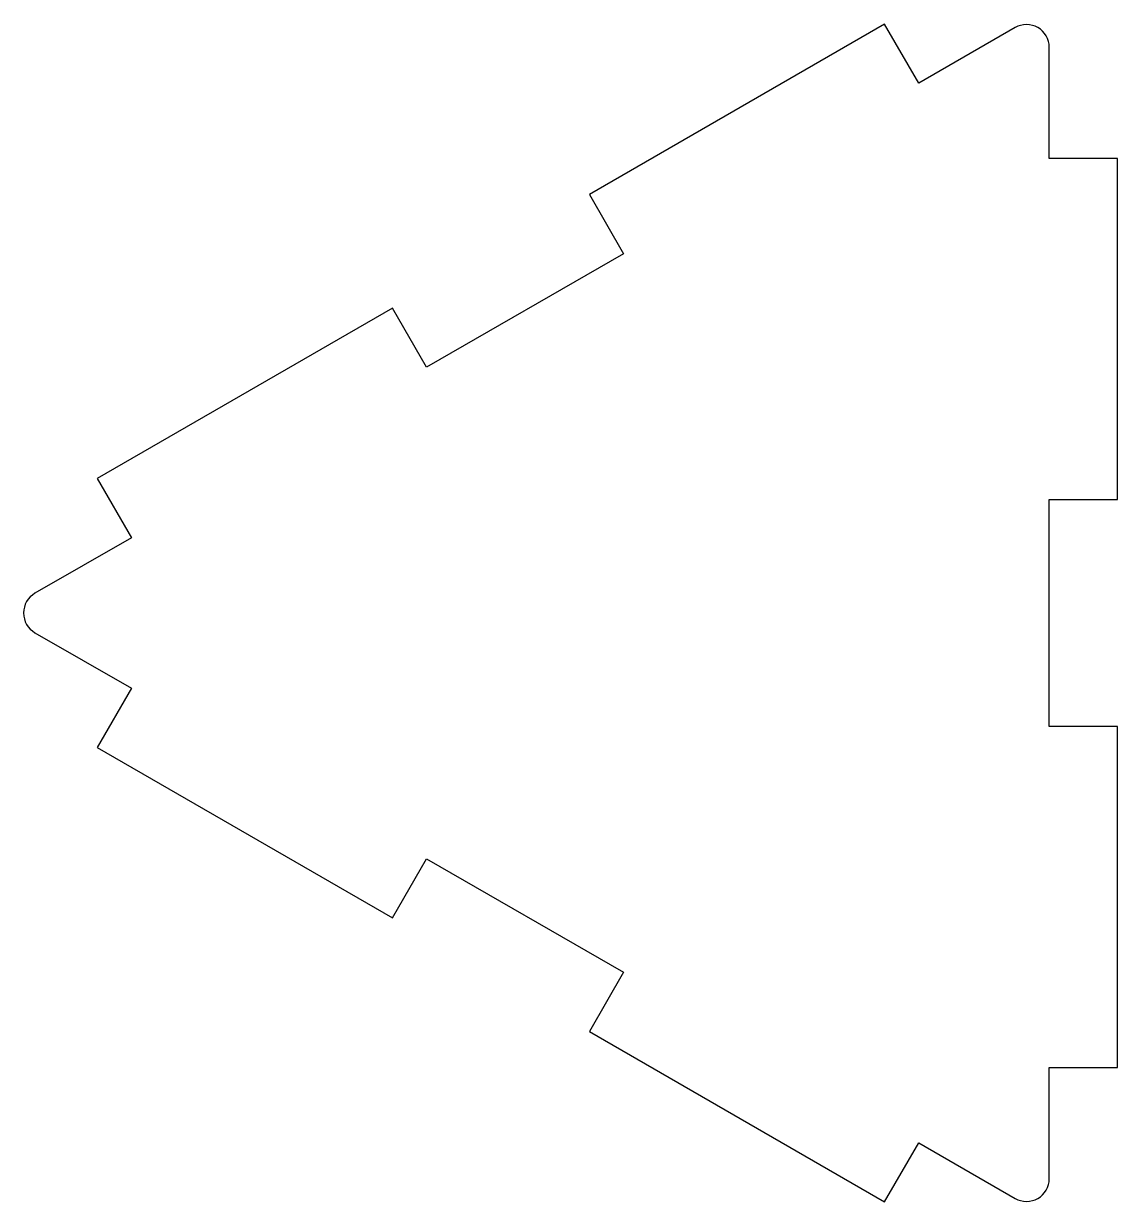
# Model space of a CAD drawing. Extents: x -29.8 to 18.4, y -25.9 to 25.9.
import ezdxf

# ---------------------------------------------------------------- set-up
doc = ezdxf.new("R2010")
doc.units = 0

# ---------------------------------------------------------------- blocks, each defined once
blk = doc.blocks.new('SHAPE2DVIEW001')
at = {"layer": 'DXF', "color": 0}
for p, q in [((8.133, 25.913), (-4.857, 18.413)), ((9.633, 23.315), (8.133, 25.913)), ((13.875, 25.764), (9.633, 23.315)), ((15.375, 20), (15.375, 24.898)), ((18.375, 20), (15.375, 20)), ((18.375, 5), (18.375, 20)), ((-4.857, 18.413), (-3.357, 15.815)), ((-3.357, 15.815), (-12.018, 10.815)), ((-13.518, 13.413), (-26.508, 5.913)), ((-12.018, 10.815), (-13.518, 13.413)), ((-26.508, 5.913), (-25.008, 3.315)), ((15.375, 5), (18.375, 5)), ((15.375, -5), (15.375, 5)), ((-25.008, 3.315), (-29.25, 0.866)), ((-29.25, -0.866), (-25.008, -3.315)), ((-25.008, -3.315), (-26.508, -5.913)), ((18.375, -5), (15.375, -5)), ((18.375, -20), (18.375, -5)), ((-26.508, -5.913), (-13.518, -13.413)), ((-13.518, -13.413), (-12.018, -10.815)), ((-12.018, -10.815), (-3.357, -15.815)), ((-3.357, -15.815), (-4.857, -18.413)), ((-4.857, -18.413), (8.133, -25.913)), ((15.375, -20), (18.375, -20)), ((15.375, -24.898), (15.375, -20)), ((8.133, -25.913), (9.633, -23.315)), ((9.633, -23.315), (13.875, -25.764))]:
    blk.add_line(p, q, dxfattribs=at)
for centre, start, end in [((14.375, 24.898), 0, 120), ((-28.75, 0), 120, -120), ((14.375, -24.898), -120, 0)]:
    blk.add_arc(centre, 1, start, end, dxfattribs=at)

msp = doc.modelspace()

# ---------------------------------------------------------------- block references
at = {"layer": 'DXF', "color": 0}
msp.add_blockref('SHAPE2DVIEW001', (0, 0), dxfattribs=at)

doc.saveas('drawing.dxf')
